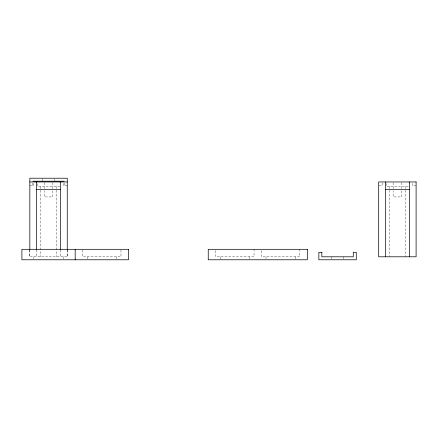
<?xml version="1.0" encoding="UTF-8"?>
<svg xmlns="http://www.w3.org/2000/svg" width="438" height="438" viewBox="0 0 438 438"><rect width="100%" height="100%" fill="white"/><g stroke="black" fill="none" stroke-linecap="round" stroke-linejoin="round"><path stroke-width="0.33" stroke-dasharray="2.19 1.64" d="M29.833 185.696L33.573 185.696L33.573 182.58M67.249 185.696L63.51 185.696L63.51 182.58M379.308 185.696L382.423 185.696L382.423 181.956M416.1 185.696L412.361 185.696L412.361 182.58M59.792 186.446L37.29 186.446L37.29 182.597M408.26 186.446L386.141 186.446L386.141 182.597M405.621 186.446L405.621 256.794M401.657 182.635L401.657 190.119M401.657 190.798L401.657 196.925L393.127 196.925L393.127 190.798M393.127 182.635L393.127 190.119M389.158 186.446L389.158 256.794M343.534 256.794L343.534 259.186M331.561 256.794L331.561 259.186M299.838 249.31L299.838 256.794L261.524 256.794L261.524 249.31M295.349 256.794L295.349 259.783M266.014 256.794L266.014 259.783M254.04 249.31L254.04 256.794L215.726 256.794L215.726 249.31M249.55 256.794L249.55 259.783M220.215 256.794L220.215 259.783M120.981 249.989L120.981 256.794L82.667 256.794L82.667 249.989M116.492 256.794L116.492 259.186M87.157 256.794L87.157 259.783M67.698 249.989L67.698 256.794L29.384 256.794L29.384 249.989M67.249 249.989L67.249 256.794M64.255 183.133L64.255 185.696M63.209 256.794L63.209 259.186M60.515 249.989L60.515 256.794M56.776 186.446L56.776 256.794M54.515 178.814L54.515 181.206M52.806 182.635L52.806 190.119M52.806 190.798L52.806 196.925L44.276 196.925L44.276 190.798M44.276 182.635L44.276 190.119M42.541 178.814L42.541 181.206M40.307 186.446L40.307 256.794M36.568 249.989L36.568 256.794M33.874 256.794L33.874 259.783M32.828 183.133L32.828 185.696M29.833 249.989L29.833 256.794"/><path stroke-width="0.66" d="M32.828 181.206L64.255 181.206M29.833 181.956L67.249 181.956M36.568 189.44L60.515 189.44M385.418 189.44L409.366 189.44M409.366 181.956L409.366 256.794M385.418 181.956L385.418 256.794M75.183 249.31L75.183 259.783M67.249 249.31L67.249 178.217L29.833 178.217L29.833 249.31M60.515 181.956L60.515 249.31M36.568 181.956L36.568 249.31M416.1 181.956L378.684 181.956L378.684 256.794L416.1 256.794L416.1 181.956M128.465 249.31L21.9 249.31L21.9 259.783L128.465 259.783L128.465 249.31M307.323 249.31L208.242 249.31L208.242 259.783L307.323 259.783L307.323 249.31M321.842 252.304L318.848 252.304L318.848 259.783L356.269 259.783L356.269 252.304L353.274 252.304L353.274 256.794L321.842 256.794L321.842 252.304"/></g></svg>
